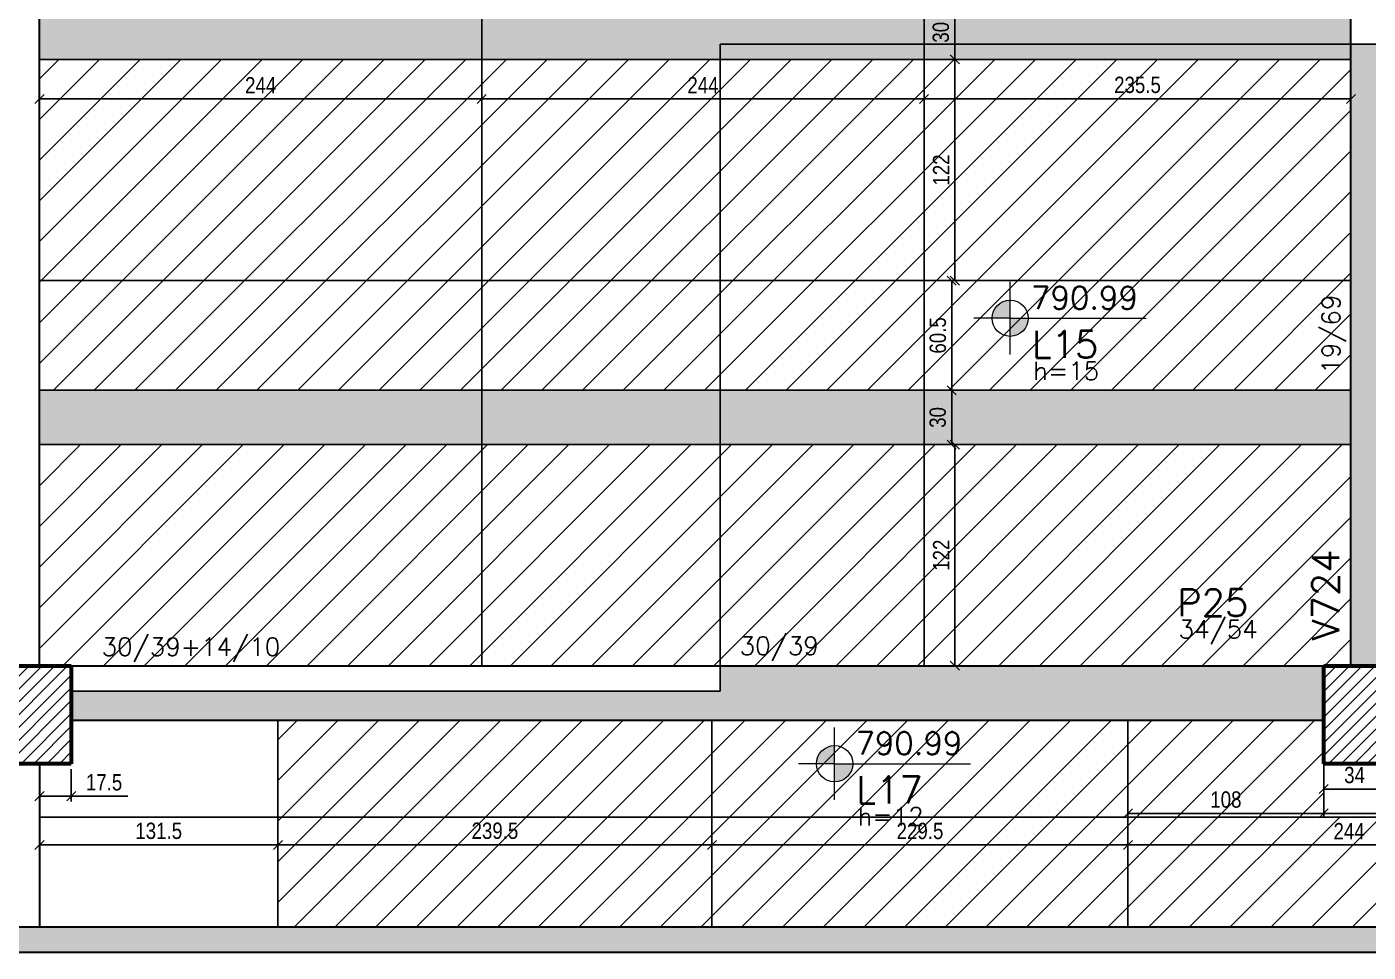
# Model space of a CAD drawing. Extents: x 8513 to 14085, y 7177 to 10799.
# Drawn here: x 11447 to 12187, y 8262 to 8772 of the extents above; entities that cross this region are included whole.
import ezdxf

# ---------------------------------------------------------------- set-up
doc = ezdxf.new("R2010")
doc.units = 0
for name, color, linetype in [('COTA', 241, 'Continuous'), ('Painéis', 200, 'Continuous'), ('Vázio', 240, 'Continuous')]:
    doc.layers.add(name, color=color, linetype=linetype)
for name, color, linetype, lineweight in [('EST-LAJE-TEXT', 7, 'Continuous', 9), ('EST-PILAR', 7, 'Continuous', 9), ('EST-PILAR-CUT', 7, 'Continuous', 60), ('EST-PILAR-TEXT', 7, 'Continuous', 9), ('EST-VIGA', 7, 'Continuous', 30), ('EST-VIGA-TEXT', 7, 'Continuous', 9), ('Hachura', 253, 'Continuous', 9), ('REAPROVEITAMENTO', 7, 'Continuous', 9)]:
    doc.layers.add(name, color=color, linetype=linetype, lineweight=lineweight)
doc.styles.add('COTA TECNICA-50', font='techl___.ttf', dxfattribs={"height": 9})
doc.styles.add('RomanS_IV50', font='romans_IV50.ttf', dxfattribs={"height": 11.25})
doc.styles.add('RomanS_IV50_B', font='', dxfattribs={"height": 18.75})
doc.styles.add('RomanS_IV50_B_1', font='', dxfattribs={"height": 22.5})
doc.styles.get('RomanS_IV50_B').set_extended_font_data('RomanS_IV50', bold=True)
doc.styles.get('RomanS_IV50_B_1').set_extended_font_data('RomanS_IV50', bold=True)
doc.dimstyles.new('PAINEL', dxfattribs={"dimtxt": 9, "dimasz": 5, "dimexe": 3, "dimexo": 3, "dimgap": 3, "dimtad": 1, "dimdec": 1, "dimzin": 12, "dimdsep": 46, "dimtxsty": 'COTA TECNICA-50', "dimblk": 'OBLIQUE', "dimcen": 0, "dimclrd": 4, "dimclre": 4, "dimclrt": 1, "dimadec": 1, "dimazin": 3, "dimtfac": 1, "dimtdec": 1, "dimtmove": 0, "dimatfit": 3, "dimldrblk": 'OBLIQUE', "dimfxl": 1, "dimtolj": 1, "dimtzin": 12, "dimarcsym": 0})
pattern_1 = [(45, (9955.3147, 9146.5247), (-3.535534, 3.535534), [])]

# ---------------------------------------------------------------- blocks, each defined once
blk = doc.blocks.new('FA_Floor_TAG_SURVEY_R01 - NIV_TIT_H_TXT1__TXT2-2303193-6º PAVIMENTO')
at = {"layer": 'EST-LAJE-TEXT'}
h = blk.add_hatch(color=256, dxfattribs=at)
edge = h.paths.add_edge_path(flags=0)
edge.add_line((-0.28, 0.405), (-0.48, 0.405))
edge.add_arc((-0.28, 0.405), 0.2, 90, 180, ccw=False)
edge.add_line((-0.28, 0.605), (-0.28, 0.405))
h = blk.add_hatch(color=256, dxfattribs=at)
edge = h.paths.add_edge_path(flags=0)
edge.add_line((-0.28, 0.405), (-0.08, 0.405))
edge.add_arc((-0.28, 0.405), 0.2, -90, 0, ccw=False)
edge.add_line((-0.28, 0.205), (-0.28, 0.405))
for p, q in [((-0.28, 0.005), (-0.28, 0.805)), ((-0.28, 0.405), (-0.68, 0.405)), ((-0.28, 0.405), (1.22, 0.405))]:
    blk.add_line(p, q, dxfattribs=at)
blk.add_circle((-0.28, 0.405), 0.2, dxfattribs=at)
blk = doc.blocks.new('_Oblique')
at = {"color": 0, "linetype": 'ByBlock', "lineweight": -2}
blk.add_line((-0.5, -0.5), (0.5, 0.5), dxfattribs=at)
blk = doc.blocks.new('*D569')
at = {"layer": 'COTA', "color": 4, "lineweight": -2, "transparency": 16777216}
for p, q in [((11945.31, 8784.02), (11962.28, 8784.02)), ((11959.28, 8784.02), (11959.28, 8754.02)), ((11945.31, 8754.02), (11962.28, 8754.02))]:
    blk.add_line(p, q, dxfattribs=at)
at = {"layer": 'Defpoints', "color": 0, "transparency": 16777216}
for p in [(11942.31, 8784.02), (11942.31, 8754.02), (11959.28, 8754.02)]:
    blk.add_point(p, dxfattribs=at)
at = {"layer": 'COTA', "color": 4, "lineweight": -2, "transparency": 16777216, "xscale": 5, "yscale": 5, "zscale": 5}
for p, rotation in [((11959.28, 8784.02), 90), ((11959.28, 8754.02), 270)]:
    blk.add_blockref('_Oblique', p, dxfattribs=dict(at, rotation=rotation))
at = {"layer": 'COTA', "color": 1, "transparency": 16777216, "insert": (11951.59, 8769.02), "char_height": 9, "attachment_point": 5, "rotation": 90, "style": 'COTA TECNICA-50'}
blk.add_mtext('\\A1;30', dxfattribs=at)
blk = doc.blocks.new('*D570')
at = {"layer": 'COTA', "color": 4, "lineweight": -2, "transparency": 16777216}
for p, q in [((11945.31, 8754.02), (11962.28, 8754.02)), ((11959.28, 8754.02), (11959.28, 8632.02)), ((11947.28, 8632.02), (11962.28, 8632.02))]:
    blk.add_line(p, q, dxfattribs=at)
at = {"layer": 'Defpoints', "color": 0, "transparency": 16777216}
for p in [(11942.31, 8754.02), (11944.28, 8632.02), (11959.28, 8632.02)]:
    blk.add_point(p, dxfattribs=at)
at = {"layer": 'COTA', "color": 4, "lineweight": -2, "transparency": 16777216, "xscale": 5, "yscale": 5, "zscale": 5}
for p, rotation in [((11959.28, 8754.02), 90), ((11959.28, 8632.02), 270)]:
    blk.add_blockref('_Oblique', p, dxfattribs=dict(at, rotation=rotation))
at = {"layer": 'COTA', "color": 1, "transparency": 16777216, "insert": (11951.73, 8693.02), "char_height": 9, "attachment_point": 5, "rotation": 90, "style": 'COTA TECNICA-50'}
blk.add_mtext('\\A1;122', dxfattribs=at)
blk = doc.blocks.new('*D571')
at = {"layer": 'COTA', "color": 4, "lineweight": -2, "transparency": 16777216}
for p, q in [((11947.28, 8632.02), (11960.54, 8632.02)), ((11957.54, 8632.02), (11957.54, 8571.52))]:
    blk.add_line(p, q, dxfattribs=at)
at = {"layer": 'Defpoints', "color": 0, "transparency": 16777216}
for p in [(11944.28, 8632.02), (11957.54, 8571.52), (11957.54, 8571.52)]:
    blk.add_point(p, dxfattribs=at)
at = {"layer": 'COTA', "color": 4, "lineweight": -2, "transparency": 16777216, "xscale": 5, "yscale": 5, "zscale": 5}
for p, rotation in [((11957.54, 8632.02), 90), ((11957.54, 8571.52), 270)]:
    blk.add_blockref('_Oblique', p, dxfattribs=dict(at, rotation=rotation))
at = {"layer": 'COTA', "color": 1, "transparency": 16777216, "insert": (11949.95, 8601.77), "char_height": 9, "attachment_point": 5, "rotation": 90, "style": 'COTA TECNICA-50'}
blk.add_mtext('\\A1;60.5', dxfattribs=at)
blk = doc.blocks.new('*D572')
at = {"layer": 'COTA', "color": 4, "lineweight": -2, "transparency": 16777216}
blk.add_line((11957.54, 8571.52), (11957.54, 8541.52), dxfattribs=at)
at = {"layer": 'Defpoints', "color": 0, "transparency": 16777216}
for p in [(11957.54, 8571.52), (11957.54, 8541.52), (11957.54, 8541.52)]:
    blk.add_point(p, dxfattribs=at)
at = {"layer": 'COTA', "color": 4, "lineweight": -2, "transparency": 16777216, "xscale": 5, "yscale": 5, "zscale": 5}
for p, rotation in [((11957.54, 8571.52), 90), ((11957.54, 8541.52), 270)]:
    blk.add_blockref('_Oblique', p, dxfattribs=dict(at, rotation=rotation))
at = {"layer": 'COTA', "color": 1, "transparency": 16777216, "insert": (11949.85, 8556.52), "char_height": 9, "attachment_point": 5, "rotation": 90, "style": 'COTA TECNICA-50'}
blk.add_mtext('\\A1;30', dxfattribs=at)
blk = doc.blocks.new('*D573')
at = {"layer": 'COTA', "color": 4, "lineweight": -2, "transparency": 16777216}
for p, q in [((11959.28, 8541.52), (11959.28, 8419.52)), ((11960.54, 8541.52), (11962.28, 8541.52)), ((11962.28, 8419.52), (11962.28, 8419.52))]:
    blk.add_line(p, q, dxfattribs=at)
at = {"layer": 'Defpoints', "color": 0, "transparency": 16777216}
for p in [(11957.54, 8541.52), (11959.28, 8419.52), (11959.28, 8419.52)]:
    blk.add_point(p, dxfattribs=at)
at = {"layer": 'COTA', "color": 4, "lineweight": -2, "transparency": 16777216, "xscale": 5, "yscale": 5, "zscale": 5}
for p, rotation in [((11959.28, 8541.52), 90), ((11959.28, 8419.52), 270)]:
    blk.add_blockref('_Oblique', p, dxfattribs=dict(at, rotation=rotation))
at = {"layer": 'COTA', "color": 1, "transparency": 16777216, "insert": (11951.73, 8480.52), "char_height": 9, "attachment_point": 5, "rotation": 90, "style": 'COTA TECNICA-50'}
blk.add_mtext('\\A1;122', dxfattribs=at)
blk = doc.blocks.new('*D577')
at = {"layer": 'COTA', "color": 4, "lineweight": -2, "transparency": 16777216}
for p, q in [((11945.31, 8784.02), (11962.28, 8784.02)), ((11959.28, 8784.02), (11959.28, 8754.02)), ((11945.31, 8754.02), (11962.28, 8754.02))]:
    blk.add_line(p, q, dxfattribs=at)
at = {"layer": 'Defpoints', "color": 0, "transparency": 16777216}
for p in [(11942.31, 8784.02), (11942.31, 8754.02), (11959.28, 8754.02)]:
    blk.add_point(p, dxfattribs=at)
at = {"layer": 'COTA', "color": 4, "lineweight": -2, "transparency": 16777216, "xscale": 5, "yscale": 5, "zscale": 5}
for p, rotation in [((11959.28, 8784.02), 90), ((11959.28, 8754.02), 270)]:
    blk.add_blockref('_Oblique', p, dxfattribs=dict(at, rotation=rotation))
at = {"layer": 'COTA', "color": 1, "transparency": 16777216, "insert": (11951.59, 8769.02), "char_height": 9, "attachment_point": 5, "rotation": 90, "style": 'COTA TECNICA-50'}
blk.add_mtext('\\A1;30', dxfattribs=at)
blk = doc.blocks.new('*D578')
at = {"layer": 'COTA', "color": 4, "lineweight": -2, "transparency": 16777216}
for p, q in [((11957.54, 8571.52), (11957.54, 8541.52)), ((11960.54, 8571.52), (11960.54, 8571.52)), ((11960.54, 8541.52), (11960.54, 8541.52))]:
    blk.add_line(p, q, dxfattribs=at)
at = {"layer": 'Defpoints', "color": 0, "transparency": 16777216}
for p in [(11957.54, 8571.52), (11957.54, 8541.52), (11957.54, 8541.52)]:
    blk.add_point(p, dxfattribs=at)
at = {"layer": 'COTA', "color": 4, "lineweight": -2, "transparency": 16777216, "xscale": 5, "yscale": 5, "zscale": 5}
for p, rotation in [((11957.54, 8571.52), 90), ((11957.54, 8541.52), 270)]:
    blk.add_blockref('_Oblique', p, dxfattribs=dict(at, rotation=rotation))
at = {"layer": 'COTA', "color": 1, "transparency": 16777216, "insert": (11949.85, 8556.52), "char_height": 9, "attachment_point": 5, "rotation": 90, "style": 'COTA TECNICA-50'}
blk.add_mtext('\\A1;30', dxfattribs=at)
blk = doc.blocks.new('*D579')
at = {"layer": 'COTA', "color": 4, "lineweight": -2, "transparency": 16777216}
for p, q in [((11959.28, 8541.52), (11959.28, 8419.52)), ((11960.54, 8541.52), (11962.28, 8541.52)), ((11962.28, 8419.52), (11962.28, 8419.52))]:
    blk.add_line(p, q, dxfattribs=at)
at = {"layer": 'Defpoints', "color": 0, "transparency": 16777216}
for p in [(11957.54, 8541.52), (11959.28, 8419.52), (11959.28, 8419.52)]:
    blk.add_point(p, dxfattribs=at)
at = {"layer": 'COTA', "color": 4, "lineweight": -2, "transparency": 16777216, "xscale": 5, "yscale": 5, "zscale": 5}
for p, rotation in [((11959.28, 8541.52), 90), ((11959.28, 8419.52), 270)]:
    blk.add_blockref('_Oblique', p, dxfattribs=dict(at, rotation=rotation))
at = {"layer": 'COTA', "color": 1, "transparency": 16777216, "insert": (11951.73, 8480.52), "char_height": 9, "attachment_point": 5, "rotation": 90, "style": 'COTA TECNICA-50'}
blk.add_mtext('\\A1;122', dxfattribs=at)
blk = doc.blocks.new('*D580')
at = {"layer": 'COTA', "color": 4, "lineweight": -2, "transparency": 16777216}
for p, q in [((11454.31, 8751.02), (11454.31, 8729.25)), ((11698.31, 8751.02), (11698.31, 8729.25)), ((11454.31, 8732.25), (11698.31, 8732.25))]:
    blk.add_line(p, q, dxfattribs=at)
at = {"layer": 'Defpoints', "color": 0, "transparency": 16777216}
for p in [(11454.31, 8754.02), (11698.31, 8754.02), (11698.31, 8732.25)]:
    blk.add_point(p, dxfattribs=at)
at = {"layer": 'COTA', "color": 4, "lineweight": -2, "transparency": 16777216, "xscale": 5, "yscale": 5, "zscale": 5, "rotation": 180}
blk.add_blockref('_Oblique', (11454.31, 8732.25), dxfattribs=at)
at = {"layer": 'COTA', "color": 4, "lineweight": -2, "transparency": 16777216, "xscale": 5, "yscale": 5, "zscale": 5}
blk.add_blockref('_Oblique', (11698.31, 8732.25), dxfattribs=at)
at = {"layer": 'COTA', "color": 1, "transparency": 16777216, "insert": (11576.31, 8739.81), "char_height": 9, "attachment_point": 5, "style": 'COTA TECNICA-50'}
blk.add_mtext('\\A1;244', dxfattribs=at)
blk = doc.blocks.new('*D581')
at = {"layer": 'COTA', "color": 4, "lineweight": -2, "transparency": 16777216}
for p, q in [((11698.31, 8751.02), (11698.31, 8729.25)), ((11942.31, 8751.02), (11942.31, 8729.25)), ((11698.31, 8732.25), (11942.31, 8732.25))]:
    blk.add_line(p, q, dxfattribs=at)
at = {"layer": 'Defpoints', "color": 0, "transparency": 16777216}
for p in [(11698.31, 8754.02), (11942.31, 8754.02), (11942.31, 8732.25)]:
    blk.add_point(p, dxfattribs=at)
at = {"layer": 'COTA', "color": 4, "lineweight": -2, "transparency": 16777216, "xscale": 5, "yscale": 5, "zscale": 5, "rotation": 180}
blk.add_blockref('_Oblique', (11698.31, 8732.25), dxfattribs=at)
at = {"layer": 'COTA', "color": 4, "lineweight": -2, "transparency": 16777216, "xscale": 5, "yscale": 5, "zscale": 5}
blk.add_blockref('_Oblique', (11942.31, 8732.25), dxfattribs=at)
at = {"layer": 'COTA', "color": 1, "transparency": 16777216, "insert": (11820.31, 8739.81), "char_height": 9, "attachment_point": 5, "style": 'COTA TECNICA-50'}
blk.add_mtext('\\A1;244', dxfattribs=at)
blk = doc.blocks.new('*D582')
at = {"layer": 'COTA', "color": 4, "lineweight": -2, "transparency": 16777216}
for p, q in [((11942.31, 8751.02), (11942.31, 8729.25)), ((12177.81, 8751.02), (12177.81, 8729.25)), ((11942.31, 8732.25), (12177.81, 8732.25))]:
    blk.add_line(p, q, dxfattribs=at)
at = {"layer": 'Defpoints', "color": 0, "transparency": 16777216}
for p in [(11942.31, 8754.02), (12177.81, 8754.02), (12177.81, 8732.25)]:
    blk.add_point(p, dxfattribs=at)
at = {"layer": 'COTA', "color": 4, "lineweight": -2, "transparency": 16777216, "xscale": 5, "yscale": 5, "zscale": 5, "rotation": 180}
blk.add_blockref('_Oblique', (11942.31, 8732.25), dxfattribs=at)
at = {"layer": 'COTA', "color": 4, "lineweight": -2, "transparency": 16777216, "xscale": 5, "yscale": 5, "zscale": 5}
blk.add_blockref('_Oblique', (12177.81, 8732.25), dxfattribs=at)
at = {"layer": 'COTA', "color": 1, "transparency": 16777216, "insert": (12060.06, 8739.95), "char_height": 9, "attachment_point": 5, "style": 'COTA TECNICA-50'}
blk.add_mtext('\\A1;235.5', dxfattribs=at)
blk = doc.blocks.new('*D666')
at = {"layer": 'COTA', "color": 4, "lineweight": -2, "transparency": 16777216}
for p, q in [((11454.31, 8362.52), (11454.31, 8344.59)), ((11471.81, 8362.52), (11471.81, 8344.59)), ((11454.31, 8347.59), (11471.81, 8347.59)), ((11471.81, 8347.59), (11503.05, 8347.59))]:
    blk.add_line(p, q, dxfattribs=at)
at = {"layer": 'Defpoints', "color": 0, "transparency": 16777216}
for p in [(11454.31, 8365.52), (11471.81, 8365.52), (11471.81, 8347.59)]:
    blk.add_point(p, dxfattribs=at)
at = {"layer": 'COTA', "color": 4, "lineweight": -2, "transparency": 16777216, "xscale": 5, "yscale": 5, "zscale": 5, "rotation": 180}
blk.add_blockref('_Oblique', (11454.31, 8347.59), dxfattribs=at)
at = {"layer": 'COTA', "color": 4, "lineweight": -2, "transparency": 16777216, "xscale": 5, "yscale": 5, "zscale": 5}
blk.add_blockref('_Oblique', (11471.81, 8347.59), dxfattribs=at)
at = {"layer": 'COTA', "color": 1, "transparency": 16777216, "insert": (11489.93, 8355.19), "char_height": 9, "attachment_point": 5, "style": 'COTA TECNICA-50'}
blk.add_mtext('\\A1;17.5', dxfattribs=at)
blk = doc.blocks.new('*D667')
at = {"layer": 'COTA', "color": 4, "lineweight": -2, "transparency": 16777216}
for p, q in [((11454.31, 8333.02), (11454.31, 8317.72)), ((11585.81, 8333.02), (11585.81, 8317.72)), ((11454.31, 8320.72), (11585.81, 8320.72))]:
    blk.add_line(p, q, dxfattribs=at)
at = {"layer": 'Defpoints', "color": 0, "transparency": 16777216}
for p in [(11454.31, 8336.02), (11585.81, 8336.02), (11585.81, 8320.72)]:
    blk.add_point(p, dxfattribs=at)
at = {"layer": 'COTA', "color": 4, "lineweight": -2, "transparency": 16777216, "xscale": 5, "yscale": 5, "zscale": 5, "rotation": 180}
blk.add_blockref('_Oblique', (11454.31, 8320.72), dxfattribs=at)
at = {"layer": 'COTA', "color": 4, "lineweight": -2, "transparency": 16777216, "xscale": 5, "yscale": 5, "zscale": 5}
blk.add_blockref('_Oblique', (11585.81, 8320.72), dxfattribs=at)
at = {"layer": 'COTA', "color": 1, "transparency": 16777216, "insert": (11520.06, 8328.41), "char_height": 9, "attachment_point": 5, "style": 'COTA TECNICA-50'}
blk.add_mtext('\\A1;131.5', dxfattribs=at)
blk = doc.blocks.new('*D668')
at = {"layer": 'COTA', "color": 4, "lineweight": -2, "transparency": 16777216}
for p, q in [((11585.81, 8333.02), (11585.81, 8317.72)), ((11825.31, 8329.52), (11825.31, 8317.72)), ((11585.81, 8320.72), (11825.31, 8320.72))]:
    blk.add_line(p, q, dxfattribs=at)
at = {"layer": 'Defpoints', "color": 0, "transparency": 16777216}
for p in [(11585.81, 8336.02), (11825.31, 8332.52), (11825.31, 8320.72)]:
    blk.add_point(p, dxfattribs=at)
at = {"layer": 'COTA', "color": 4, "lineweight": -2, "transparency": 16777216, "xscale": 5, "yscale": 5, "zscale": 5, "rotation": 180}
blk.add_blockref('_Oblique', (11585.81, 8320.72), dxfattribs=at)
at = {"layer": 'COTA', "color": 4, "lineweight": -2, "transparency": 16777216, "xscale": 5, "yscale": 5, "zscale": 5}
blk.add_blockref('_Oblique', (11825.31, 8320.72), dxfattribs=at)
at = {"layer": 'COTA', "color": 1, "transparency": 16777216, "insert": (11705.56, 8328.44), "char_height": 9, "attachment_point": 5, "style": 'COTA TECNICA-50'}
blk.add_mtext('\\A1;239.5', dxfattribs=at)
blk = doc.blocks.new('*D670')
at = {"layer": 'COTA', "color": 4, "lineweight": -2, "transparency": 16777216}
for p, q in [((12298.81, 8325.24), (12298.81, 8317.72)), ((12054.81, 8320.72), (12298.81, 8320.72))]:
    blk.add_line(p, q, dxfattribs=at)
at = {"layer": 'Defpoints', "color": 0, "transparency": 16777216}
for p in [(12298.81, 8328.24), (12054.81, 8320.72), (12298.81, 8320.72)]:
    blk.add_point(p, dxfattribs=at)
at = {"layer": 'COTA', "color": 4, "lineweight": -2, "transparency": 16777216, "xscale": 5, "yscale": 5, "zscale": 5, "rotation": 180}
blk.add_blockref('_Oblique', (12054.81, 8320.72), dxfattribs=at)
at = {"layer": 'COTA', "color": 4, "lineweight": -2, "transparency": 16777216, "xscale": 5, "yscale": 5, "zscale": 5}
blk.add_blockref('_Oblique', (12298.81, 8320.72), dxfattribs=at)
at = {"layer": 'COTA', "color": 1, "transparency": 16777216, "insert": (12176.81, 8328.28), "char_height": 9, "attachment_point": 5, "style": 'COTA TECNICA-50'}
blk.add_mtext('\\A1;244', dxfattribs=at)
blk = doc.blocks.new('*D674')
at = {"layer": 'COTA', "color": 4, "lineweight": -2, "transparency": 16777216}
for p, q in [((12162.81, 8362.52), (12162.81, 8348.51)), ((12196.81, 8362.52), (12196.81, 8348.51)), ((12196.81, 8351.51), (12162.81, 8351.51))]:
    blk.add_line(p, q, dxfattribs=at)
at = {"layer": 'Defpoints', "color": 0, "transparency": 16777216}
for p in [(12162.81, 8365.52), (12196.81, 8365.52), (12162.81, 8351.51)]:
    blk.add_point(p, dxfattribs=at)
at = {"layer": 'COTA', "color": 4, "lineweight": -2, "transparency": 16777216, "xscale": 5, "yscale": 5, "zscale": 5, "rotation": 180}
blk.add_blockref('_Oblique', (12162.81, 8351.51), dxfattribs=at)
at = {"layer": 'COTA', "color": 4, "lineweight": -2, "transparency": 16777216, "xscale": 5, "yscale": 5, "zscale": 5}
blk.add_blockref('_Oblique', (12196.81, 8351.51), dxfattribs=at)
at = {"layer": 'COTA', "color": 1, "transparency": 16777216, "insert": (12179.81, 8359.21), "char_height": 9, "attachment_point": 5, "style": 'COTA TECNICA-50'}
blk.add_mtext('\\A1;34', dxfattribs=at)
blk = doc.blocks.new('*D677')
at = {"layer": 'COTA', "color": 4, "lineweight": -2, "transparency": 16777216}
for p, q in [((12162.81, 8339.02), (12162.81, 8341.07)), ((12298.81, 8339.02), (12298.81, 8341.07)), ((12162.81, 8338.07), (12298.81, 8338.07))]:
    blk.add_line(p, q, dxfattribs=at)
at = {"layer": 'Defpoints', "color": 0, "transparency": 16777216}
for p in [(12162.81, 8336.02), (12298.81, 8338.07), (12298.81, 8336.02)]:
    blk.add_point(p, dxfattribs=at)
at = {"layer": 'COTA', "color": 4, "lineweight": -2, "transparency": 16777216, "xscale": 5, "yscale": 5, "zscale": 5, "rotation": 180}
blk.add_blockref('_Oblique', (12162.81, 8338.07), dxfattribs=at)
at = {"layer": 'COTA', "color": 4, "lineweight": -2, "transparency": 16777216, "xscale": 5, "yscale": 5, "zscale": 5}
blk.add_blockref('_Oblique', (12298.81, 8338.07), dxfattribs=at)
at = {"layer": 'COTA', "color": 1, "transparency": 16777216, "insert": (12230.81, 8345.76), "char_height": 9, "attachment_point": 5, "style": 'COTA TECNICA-50'}
blk.add_mtext('\\A1;136', dxfattribs=at)
blk = doc.blocks.new('*D678')
at = {"layer": 'COTA', "color": 4, "lineweight": -2, "transparency": 16777216}
for p, q in [((12054.81, 8339.02), (12054.81, 8341.07)), ((12162.81, 8339.02), (12162.81, 8341.07)), ((12054.81, 8338.07), (12162.81, 8338.07))]:
    blk.add_line(p, q, dxfattribs=at)
at = {"layer": 'Defpoints', "color": 0, "transparency": 16777216}
for p in [(12054.81, 8336.02), (12162.81, 8338.07), (12162.81, 8336.02)]:
    blk.add_point(p, dxfattribs=at)
at = {"layer": 'COTA', "color": 4, "lineweight": -2, "transparency": 16777216, "xscale": 5, "yscale": 5, "zscale": 5, "rotation": 180}
blk.add_blockref('_Oblique', (12054.81, 8338.07), dxfattribs=at)
at = {"layer": 'COTA', "color": 4, "lineweight": -2, "transparency": 16777216, "xscale": 5, "yscale": 5, "zscale": 5}
blk.add_blockref('_Oblique', (12162.81, 8338.07), dxfattribs=at)
at = {"layer": 'COTA', "color": 1, "transparency": 16777216, "insert": (12108.81, 8345.68), "char_height": 9, "attachment_point": 5, "style": 'COTA TECNICA-50'}
blk.add_mtext('\\A1;108', dxfattribs=at)
blk = doc.blocks.new('*D702')
at = {"layer": 'COTA', "color": 4, "lineweight": -2, "transparency": 16777216}
for p, q in [((11825.31, 8333.02), (11825.31, 8317.72)), ((12054.81, 8333.02), (12054.81, 8317.72)), ((11825.31, 8320.72), (12054.81, 8320.72))]:
    blk.add_line(p, q, dxfattribs=at)
at = {"layer": 'Defpoints', "color": 0, "transparency": 16777216}
for p in [(11825.31, 8336.02), (12054.81, 8336.02), (12054.81, 8320.72)]:
    blk.add_point(p, dxfattribs=at)
at = {"layer": 'COTA', "color": 4, "lineweight": -2, "transparency": 16777216, "xscale": 5, "yscale": 5, "zscale": 5, "rotation": 180}
blk.add_blockref('_Oblique', (11825.31, 8320.72), dxfattribs=at)
at = {"layer": 'COTA', "color": 4, "lineweight": -2, "transparency": 16777216, "xscale": 5, "yscale": 5, "zscale": 5}
blk.add_blockref('_Oblique', (12054.81, 8320.72), dxfattribs=at)
at = {"layer": 'COTA', "color": 1, "transparency": 16777216, "insert": (11940.06, 8328.34), "char_height": 9, "attachment_point": 5, "style": 'COTA TECNICA-50'}
blk.add_mtext('\\A1;229.5', dxfattribs=at)

msp = doc.modelspace()

# ---------------------------------------------------------------- hatches: boundary and pattern name
at = {"layer": 'EST-PILAR'}
h = msp.add_hatch(dxfattribs=at)
h.set_pattern_fill('FP_1', color=5, style=0, pattern_type=2)
h.set_pattern_definition(pattern_1)
h.paths.add_polyline_path([(11471.81, 8365.52), (11471.81, 8419.52), (11422.81, 8419.52), (11422.81, 8365.52), (11446.78, 8365.52)], flags=0)
h = msp.add_hatch(dxfattribs=at)
h.set_pattern_fill('FP_1', color=5, style=0, pattern_type=2)
h.set_pattern_definition(pattern_1)
h.paths.add_polyline_path([(12196.81, 8365.52), (12196.81, 8419.52), (12162.81, 8419.52), (12162.81, 8365.52)], flags=0)
at = {"layer": 'EST-VIGA', "true_color": 0xe1e1e1}
for points in [[(12196.81, 8419.52), (12196.81, 8762.52), (12177.81, 8762.52), (12177.81, 8419.52)], [(12162.81, 8389.52), (12162.81, 8419.52), (11829.81, 8419.52), (11829.81, 8389.52), (11860.41, 8389.52)], [(11808.7, 8389.52), (11829.81, 8389.52), (11829.81, 8405.52), (11471.81, 8405.52), (11471.81, 8389.52), (11782.85, 8389.52)], [(12542.81, 8261.52), (12542.81, 8275.52), (9875.81, 8275.52), (9875.81, 8261.52), (12274.04, 8261.52)]]:
    msp.add_hatch(color=254, dxfattribs=at).paths.add_polyline_path(points, flags=0)
at = {"layer": 'Hachura'}
h = msp.add_hatch(color=256, dxfattribs=at)
h.dxf.hatch_style = 1
h.paths.add_polyline_path([(11698.31, 8571.52), (11698.31, 8541.52), (11454.31, 8541.52), (11454.31, 8571.52)])
h.paths.add_polyline_path([(11942.31, 8571.52), (11942.31, 8541.52), (11698.31, 8541.52), (11698.31, 8571.52)])
h.paths.add_polyline_path([(11942.31, 8541.52), (11942.31, 8571.52), (12177.81, 8571.52), (12177.81, 8541.52)])
h.paths.add_polyline_path([(11942.31, 8754.02), (11942.31, 8784.02), (12177.81, 8784.02), (12177.81, 8754.02)])
h.paths.add_polyline_path([(11698.31, 8754.02), (11698.31, 8784.02), (11942.31, 8784.02), (11942.31, 8754.02)])
h.paths.add_polyline_path([(11698.31, 8784.02), (11698.31, 8754.02), (11454.31, 8754.02), (11454.31, 8784.02)])
h.paths.add_polyline_path([(11698.31, 8926.02), (11698.31, 8906.02), (11454.31, 8906.02), (11454.31, 8926.02)])
h.paths.add_polyline_path([(11942.31, 8926.02), (11942.31, 8906.02), (11698.31, 8906.02), (11698.31, 8926.02)])
h.paths.add_polyline_path([(12177.81, 8926.02), (12177.81, 8906.02), (11942.31, 8906.02), (11942.31, 8926.02)])
at = {"layer": 'REAPROVEITAMENTO'}
h = msp.add_hatch(dxfattribs=at)
h.set_pattern_fill('ANSI31', color=251, scale=5, style=0)
h.set_pattern_definition([(45, (101.663, -162.136), (-11.22532, 11.22532), [])])
h.paths.add_polyline_path([(9974.31, 9048.02), (9974.31, 8968.02), (9974.31, 8926.02), (10218.31, 8926.02), (10218.31, 9048.02)])
h.paths.add_polyline_path([(9974.31, 8906.02), (9974.31, 8784.02), (10218.31, 8784.02), (10218.31, 8906.02)])
h.paths.add_polyline_path([(9974.31, 8754.02), (9974.31, 8632.02), (10218.31, 8632.02), (10218.31, 8754.02)])
h.paths.add_polyline_path([(10218.31, 8571.52), (10218.31, 8632.02), (9974.31, 8632.02), (9974.31, 8571.52)])
h.paths.add_polyline_path([(9974.31, 8541.52), (9974.31, 8419.52), (9989.31, 8419.52), (10218.31, 8419.52), (10218.31, 8541.52)])
h.paths.add_polyline_path([(10218.31, 8541.52), (10218.31, 8419.52), (10462.31, 8419.52), (10462.31, 8541.52)])
h.paths.add_polyline_path([(10218.31, 8632.02), (10218.31, 8571.52), (10462.31, 8571.52), (10462.31, 8632.02)])
h.paths.add_polyline_path([(10218.31, 8754.02), (10218.31, 8632.02), (10462.31, 8632.02), (10462.31, 8754.02)])
h.paths.add_polyline_path([(10462.31, 8906.02), (10218.31, 8906.02), (10218.31, 8784.02), (10462.31, 8784.02)])
h.paths.add_polyline_path([(10462.31, 8926.02), (10462.31, 9048.02), (10218.31, 9048.02), (10218.31, 8926.02)])
h.paths.add_polyline_path([(10462.31, 9048.02), (10462.31, 8926.02), (10700.31, 8926.02), (10700.31, 8958.02), (10697.81, 8958.02), (10697.81, 9048.02)])
h.paths.add_polyline_path([(10700.31, 8784.02), (10700.31, 8906.02), (10462.31, 8906.02), (10462.31, 8784.02)])
h.paths.add_polyline_path([(10700.31, 8632.02), (10700.31, 8754.02), (10462.31, 8754.02), (10462.31, 8632.02)])
h.paths.add_polyline_path([(10700.31, 8571.52), (10700.31, 8632.02), (10462.31, 8632.02), (10462.31, 8571.52)])
h.paths.add_polyline_path([(10462.31, 8541.52), (10462.31, 8419.52), (10682.81, 8419.52), (10700.31, 8419.52), (10700.31, 8541.52)])
h.paths.add_polyline_path([(10952.31, 8419.52), (10952.31, 8541.52), (10714.31, 8541.52), (10714.31, 8419.52), (10731.81, 8419.52)])
h.paths.add_polyline_path([(10714.31, 8632.02), (10714.31, 8571.52), (10952.31, 8571.52), (10952.31, 8632.02)])
h.paths.add_polyline_path([(10714.31, 8754.02), (10714.31, 8632.02), (10952.31, 8632.02), (10952.31, 8754.02)])
h.paths.add_polyline_path([(10714.31, 8906.02), (10714.31, 8784.02), (10952.31, 8784.02), (10952.31, 8906.02)])
h.paths.add_polyline_path([(10952.31, 8926.02), (10952.31, 9048.02), (10716.81, 9048.02), (10716.81, 8958.02), (10714.31, 8958.02), (10714.31, 8926.02)])
h.paths.add_polyline_path([(10952.31, 9048.02), (10952.31, 8926.02), (11196.31, 8926.02), (11196.31, 9048.02)])
h.paths.add_polyline_path([(11440.31, 8926.02), (11440.31, 9048.02), (11392.81, 9048.02), (11196.31, 9048.02), (11196.31, 8926.02)])
h.paths.add_polyline_path([(11196.31, 8906.02), (11196.31, 8784.02), (11440.31, 8784.02), (11440.31, 8906.02)])
h.paths.add_polyline_path([(11196.31, 8784.02), (11196.31, 8906.02), (10952.31, 8906.02), (10952.31, 8784.02)])
h.paths.add_polyline_path([(11196.31, 8632.02), (11196.31, 8754.02), (10952.31, 8754.02), (10952.31, 8632.02)])
h.paths.add_polyline_path([(11196.31, 8754.02), (11196.31, 8632.02), (11440.31, 8632.02), (11440.31, 8754.02)])
h.paths.add_polyline_path([(11440.31, 8571.52), (11440.31, 8632.02), (11196.31, 8632.02), (11196.31, 8571.52)])
h.paths.add_polyline_path([(10952.31, 8632.02), (10952.31, 8571.52), (11196.31, 8571.52), (11196.31, 8632.02)])
h.paths.add_polyline_path([(11196.31, 8419.52), (11196.31, 8541.52), (10952.31, 8541.52), (10952.31, 8419.52)])
h.paths.add_polyline_path([(11196.31, 8541.52), (11196.31, 8419.52), (11422.81, 8419.52), (11440.31, 8419.52), (11440.31, 8541.52)])
h.paths.add_polyline_path([(11454.31, 8419.52), (11471.81, 8419.52), (11698.31, 8419.52), (11698.31, 8541.52), (11454.31, 8541.52)])
h.paths.add_polyline_path([(11825.31, 8419.52), (11942.31, 8419.52), (11942.31, 8541.52), (11698.31, 8541.52), (11698.31, 8419.52)])
h.paths.add_polyline_path([(11698.31, 8632.02), (11698.31, 8571.52), (11942.31, 8571.52), (11942.31, 8632.02)])
h.paths.add_polyline_path([(11454.31, 8632.02), (11454.31, 8571.52), (11698.31, 8571.52), (11698.31, 8632.02)])
h.paths.add_polyline_path([(11454.31, 8754.02), (11454.31, 8632.02), (11698.31, 8632.02), (11698.31, 8754.02)])
h.paths.add_polyline_path([(11698.31, 8754.02), (11698.31, 8632.02), (11942.31, 8632.02), (11942.31, 8754.02)])
h.paths.add_polyline_path([(11942.31, 8906.02), (11698.31, 8906.02), (11698.31, 8784.02), (11942.31, 8784.02)])
h.paths.add_polyline_path([(11454.31, 8906.02), (11454.31, 8784.02), (11698.31, 8784.02), (11698.31, 8906.02)])
h.paths.add_polyline_path([(11698.31, 8926.02), (11698.31, 9048.02), (11501.81, 9048.02), (11454.31, 9048.02), (11454.31, 8926.02)])
h.paths.add_polyline_path([(11942.31, 8926.02), (11942.31, 9048.02), (11698.31, 9048.02), (11698.31, 8926.02)])
h.paths.add_polyline_path([(12177.81, 8784.02), (12177.81, 8906.02), (11942.31, 8906.02), (11942.31, 8784.02)])
h.paths.add_polyline_path([(12177.81, 8926.02), (12177.81, 9048.02), (11942.31, 9048.02), (11942.31, 8926.02)])
h.paths.add_polyline_path([(12177.81, 8632.02), (12177.81, 8754.02), (11942.31, 8754.02), (11942.31, 8632.02)])
h.paths.add_polyline_path([(12177.81, 8571.52), (12177.81, 8632.02), (11942.31, 8632.02), (11942.31, 8571.52)])
h.paths.add_polyline_path([(12177.81, 8419.52), (12177.81, 8541.52), (11942.31, 8541.52), (11942.31, 8419.52)])
h = msp.add_hatch(dxfattribs=at)
h.set_pattern_fill('ANSI31', color=251, scale=5, style=0)
h.set_pattern_definition([(45, (-149.161, 3311.55), (-11.22532, 11.22532), [])])
h.paths.add_polyline_path([(12542.81, 8275.52), (12542.81, 8336.02), (12298.81, 8336.02), (12298.81, 8275.52)])
h.paths.add_polyline_path([(12298.81, 8275.52), (12298.81, 8336.02), (12054.81, 8336.02), (12054.81, 8275.52)])
h.paths.add_polyline_path([(12162.81, 8365.52), (12162.81, 8389.52), (12054.81, 8389.52), (12054.81, 8336.02), (12162.81, 8336.02)])
h.paths.add_polyline_path([(12054.81, 8336.02), (12054.81, 8389.52), (11829.81, 8389.52), (11825.31, 8389.52), (11825.31, 8336.02)])
h.paths.add_polyline_path([(11825.31, 8336.02), (11825.31, 8275.52), (12054.81, 8275.52), (12054.81, 8336.02)])
h.paths.add_polyline_path([(11585.81, 8336.02), (11585.81, 8275.52), (11825.31, 8275.52), (11825.31, 8336.02)])
h.paths.add_polyline_path([(11825.31, 8336.02), (11825.31, 8389.52), (11585.81, 8389.52), (11585.81, 8336.02)])

# ---------------------------------------------------------------- linework, layer by layer
at = {"layer": 'EST-PILAR-CUT', "color": 5, "lineweight": 60}
for p, q in [((11422.81, 8419.52), (11471.81, 8419.52)), ((11471.81, 8419.52), (11471.81, 8365.52)), ((12162.81, 8365.52), (12162.81, 8419.52)), ((12162.81, 8419.52), (12196.81, 8419.52)), ((11471.81, 8365.52), (11422.81, 8365.52)), ((12196.81, 8365.52), (12162.81, 8365.52))]:
    msp.add_line(p, q, dxfattribs=at)
at = {"layer": 'EST-VIGA', "color": 3, "lineweight": 30}
for p, q in [((11454.31, 8419.52), (11454.31, 9048.02)), ((12177.81, 8762.52), (12177.81, 9048.02)), ((12177.81, 8419.52), (12177.81, 8762.52)), ((11471.81, 8419.52), (11829.81, 8419.52)), ((11829.81, 8419.52), (12162.81, 8419.52)), ((11471.81, 8389.52), (11829.81, 8389.52)), ((11829.81, 8389.52), (12162.81, 8389.52)), ((11454.31, 8365.52), (11454.31, 8275.52)), ((9974.31, 8275.52), (12542.81, 8275.52)), ((9875.81, 8261.52), (12542.81, 8261.52))]:
    msp.add_line(p, q, dxfattribs=at)
at = {"layer": 'Painéis', "ltscale": 70}
for p, q in [((11698.31, 9048.02), (11698.31, 8419.52)), ((11942.31, 9048.02), (11942.31, 8419.52)), ((11454.31, 8754.02), (12177.81, 8754.02)), ((11454.31, 8632.02), (12177.81, 8632.02)), ((11454.31, 8571.52), (12177.81, 8571.52)), ((11454.31, 8541.52), (12177.81, 8541.52)), ((11585.81, 8275.52), (11585.81, 8389.52)), ((11825.31, 8275.52), (11825.31, 8389.52)), ((12054.81, 8275.52), (12054.81, 8389.52)), ((12162.81, 8365.52), (12162.81, 8336.02)), ((11454.31, 8336.02), (12542.81, 8336.02))]:
    msp.add_line(p, q, dxfattribs=at)
at = {"layer": 'Vázio'}
for p, q in [((12177.81, 8762.52), (11829.81, 8762.52)), ((11829.81, 8762.52), (11829.81, 8419.52)), ((12196.81, 8762.52), (12177.82, 8762.52)), ((11829.81, 8419.52), (11829.81, 8405.52)), ((11829.81, 8405.52), (11471.81, 8405.52))]:
    msp.add_line(p, q, dxfattribs=at)

# ---------------------------------------------------------------- block references
at = {"layer": 'EST-LAJE-TEXT', "xscale": 49.99999999999998, "yscale": 49.99999999999998, "zscale": 49.99999999999998}
for p in [(12003.81, 8591.02), (11906.97, 8345.25)]:
    msp.add_blockref('FA_Floor_TAG_SURVEY_R01 - NIV_TIT_H_TXT1__TXT2-2303193-6º PAVIMENTO', p, dxfattribs=at)

# ---------------------------------------------------------------- texts
at = {"layer": 'EST-LAJE-TEXT', "lineweight": 50, "attachment_point": 1}
for s, insert, char_height, width, style in [('790.99', (12001.34, 8628.78), 12.5, 84.1772, 'RomanS_IV50_B_1'), ('L15', (12001.76, 8604.33), 15, 50.5063, 'RomanS_IV50_B'), ('790.99', (11904.5, 8383.01), 12.5, 84.1772, 'RomanS_IV50_B_1'), ('L17', (11904.92, 8358.56), 15, 50.5063, 'RomanS_IV50_B')]:
    msp.add_mtext(s, dxfattribs=dict(at, insert=insert, char_height=char_height, width=width, style=style))
at = {"layer": 'EST-LAJE-TEXT', "lineweight": 30, "char_height": 10, "width": 48.9029, "attachment_point": 1, "style": 'RomanS_IV50'}
for s, insert in [('h=15', (12002.51, 8587.2)), ('h=12', (11905.67, 8341.43))]:
    msp.add_mtext(s, dxfattribs=dict(at, insert=insert))
at = {"layer": 'EST-PILAR-TEXT', "lineweight": 50, "insert": (12081.94, 8461.82), "char_height": 15, "width": 54.9156, "attachment_point": 1, "style": 'RomanS_IV50_B'}
msp.add_mtext('P25', dxfattribs=at)
msp.add_mtext('P25', dxfattribs=at)
at = {"layer": 'EST-PILAR-TEXT', "lineweight": 30, "insert": (12082.69, 8444.69), "char_height": 10, "width": 58.924, "attachment_point": 1, "style": 'RomanS_IV50'}
msp.add_mtext('34/54', dxfattribs=at)
msp.add_mtext('34/54', dxfattribs=at)
at = {"layer": 'EST-VIGA-TEXT', "lineweight": 30, "insert": (12161.81, 8580.65), "char_height": 10, "width": 58.924, "attachment_point": 1, "rotation": 90, "style": 'RomanS_IV50'}
msp.add_mtext('19/69', dxfattribs=at)
at = {"layer": 'EST-VIGA-TEXT', "lineweight": 50, "insert": (12156.36, 8433.59), "char_height": 15, "width": 70.1477, "attachment_point": 1, "rotation": 90, "style": 'RomanS_IV50_B'}
msp.add_mtext('V724', dxfattribs=at)
at = {"layer": 'EST-VIGA-TEXT', "lineweight": 30, "char_height": 10, "attachment_point": 1, "style": 'RomanS_IV50'}
for s, insert, width in [('30/39+14/10', (11488.56, 8435.02), 132.6793), ('30/39', (11840.56, 8435.53), 58.924)]:
    msp.add_mtext(s, dxfattribs=dict(at, insert=insert, width=width))

# ---------------------------------------------------------------- dimensions: what is measured, and where the dimension line sits
at = {"layer": 'COTA'}
for base, p1, p2, picture, middle in [((11959.28, 8754.02), (11942.31, 8784.02), (11942.31, 8754.02), '*D569', (11951.59, 8769.02)), ((11959.28, 8754.02), (11942.31, 8784.02), (11942.31, 8754.02), '*D577', (11951.59, 8769.02)), ((11959.28, 8632.02), (11942.31, 8754.02), (11944.28, 8632.02), '*D570', (11951.73, 8693.02)), ((11957.54, 8571.52), (11944.28, 8632.02), (11957.54, 8571.52), '*D571', (11949.95, 8601.77)), ((11957.54, 8541.52), (11957.54, 8571.52), (11957.54, 8541.52), '*D572', (11949.85, 8556.52)), ((11957.54, 8541.52), (11957.54, 8571.52), (11957.54, 8541.52), '*D578', (11949.85, 8556.52)), ((11959.28, 8419.52), (11957.54, 8541.52), (11959.28, 8419.52), '*D573', (11951.73, 8480.52)), ((11959.28, 8419.52), (11957.54, 8541.52), (11959.28, 8419.52), '*D579', (11951.73, 8480.52))]:
    dim = msp.add_linear_dim(base=base, p1=p1, p2=p2, angle=270, dimstyle='PAINEL', override={"dimtmove": 1}, dxfattribs=at)
    dim.commit()
    dim.dimension.update_dxf_attribs({"geometry": picture, "text_midpoint": middle})
for base, p1, p2, picture, middle in [((11698.31, 8732.25), (11454.31, 8754.02), (11698.31, 8754.02), '*D580', (11576.31, 8739.81)), ((11471.81, 8347.59), (11454.31, 8365.52), (11471.81, 8365.52), '*D666', (11489.93, 8355.19)), ((12162.81, 8351.51), (12196.81, 8365.52), (12162.81, 8365.52), '*D674', (12179.81, 8359.21)), ((12162.81, 8338.07), (12054.81, 8336.02), (12162.81, 8336.02), '*D678', (12108.81, 8345.68)), ((12298.81, 8338.07), (12162.81, 8336.02), (12298.81, 8336.02), '*D677', (12230.81, 8345.76)), ((11585.81, 8320.72), (11454.31, 8336.02), (11585.81, 8336.02), '*D667', (11520.06, 8328.41)), ((12054.81, 8320.72), (11825.31, 8336.02), (12054.81, 8336.02), '*D702', (11940.06, 8328.34))]:
    dim = msp.add_linear_dim(base=base, p1=p1, p2=p2, dimstyle='PAINEL', dxfattribs=at)
    dim.commit()
    dim.dimension.update_dxf_attribs({"geometry": picture, "text_midpoint": middle})
for base, p1, p2, picture, middle in [((11942.31, 8732.25), (11698.31, 8754.02), (11942.31, 8754.02), '*D581', (11820.31, 8739.81)), ((12177.81, 8732.25), (11942.31, 8754.02), (12177.81, 8754.02), '*D582', (12060.06, 8739.95)), ((11825.31, 8320.72), (11585.81, 8336.02), (11825.31, 8332.52), '*D668', (11705.56, 8328.44)), ((12298.81, 8320.72), (12054.81, 8320.72), (12298.81, 8328.24), '*D670', (12176.81, 8328.28))]:
    dim = msp.add_linear_dim(base=base, p1=p1, p2=p2, dimstyle='PAINEL', override={"dimtmove": 1}, dxfattribs=at)
    dim.commit()
    dim.dimension.update_dxf_attribs({"geometry": picture, "text_midpoint": middle})

doc.saveas('drawing.dxf')
